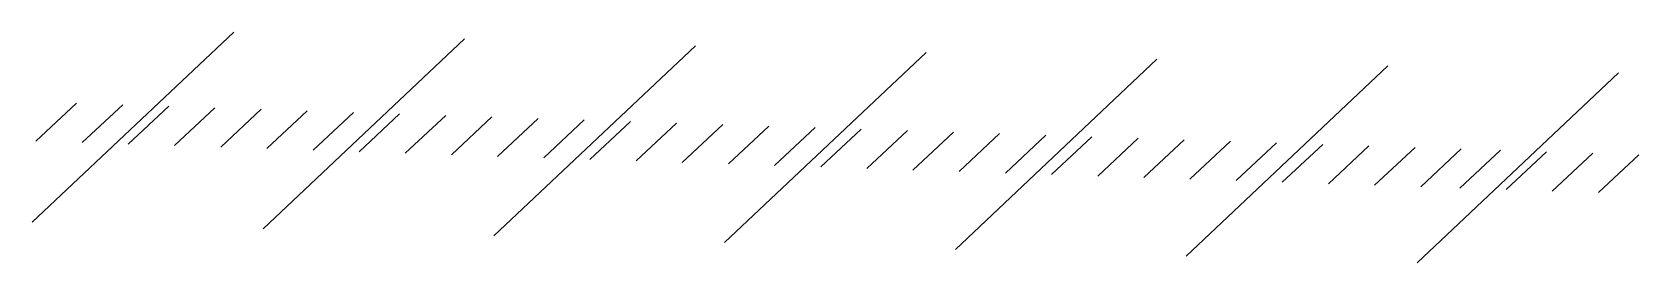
# Model space of a CAD drawing. Extents: x 2536931 to 2538613, y 7112513 to 7131087.
# Drawn here: x 2538181.5 to 2538304.5, y 7127163 to 7127180.7 of the extents above; entities that cross this region are included whole.
import ezdxf

# ---------------------------------------------------------------- set-up
doc = ezdxf.new("R2010")
doc.units = 0
doc.header["$MEASUREMENT"] = 0
doc.layers.add('C-WATR-UGND-ABANDON-100', color=7, linetype='Continuous', lineweight=13)
doc.layers.add('C-WATR-UGND-ABANDON-20', color=7, linetype='Continuous', lineweight=13)

msp = doc.modelspace()

# ---------------------------------------------------------------- linework, layer by layer
at = {"layer": 'C-WATR-UGND-ABANDON-100', "linetype": 'Continuous'}
for p, q in [((2538196.97, 7127180.7), (2538181.54, 7127166.15)), ((2538214.64, 7127180.18), (2538199.21, 7127165.63)), ((2538232.31, 7127179.66), (2538216.88, 7127165.11)), ((2538249.98, 7127179.14), (2538234.55, 7127164.59)), ((2538267.65, 7127178.63), (2538252.22, 7127164.07)), ((2538285.32, 7127178.11), (2538269.89, 7127163.55)), ((2538302.99, 7127177.59), (2538287.56, 7127163.03))]:
    msp.add_line(p, q, dxfattribs=at)
at = {"layer": 'C-WATR-UGND-ABANDON-20', "linetype": 'Continuous'}
for p, q in [((2538184.93, 7127175.26), (2538181.83, 7127172.36)), ((2538188.47, 7127175.14), (2538185.37, 7127172.24)), ((2538192, 7127175.03), (2538188.9, 7127172.13)), ((2538195.53, 7127174.91), (2538192.44, 7127172.01)), ((2538199.07, 7127174.79), (2538195.97, 7127171.89)), ((2538202.6, 7127174.68), (2538199.5, 7127171.78)), ((2538206.13, 7127174.56), (2538203.04, 7127171.66)), ((2538209.67, 7127174.44), (2538206.57, 7127171.54)), ((2538213.2, 7127174.33), (2538210.1, 7127171.43)), ((2538216.73, 7127174.21), (2538213.64, 7127171.31)), ((2538220.27, 7127174.09), (2538217.17, 7127171.19)), ((2538223.8, 7127173.98), (2538220.7, 7127171.08)), ((2538227.34, 7127173.86), (2538224.24, 7127170.96)), ((2538230.87, 7127173.74), (2538227.77, 7127170.84)), ((2538234.4, 7127173.63), (2538231.3, 7127170.73)), ((2538237.94, 7127173.51), (2538234.84, 7127170.61)), ((2538241.47, 7127173.39), (2538238.37, 7127170.49)), ((2538245, 7127173.28), (2538241.91, 7127170.38)), ((2538248.54, 7127173.16), (2538245.44, 7127170.26)), ((2538252.07, 7127173.04), (2538248.97, 7127170.14)), ((2538255.6, 7127172.93), (2538252.51, 7127170.03)), ((2538259.14, 7127172.81), (2538256.04, 7127169.91)), ((2538262.67, 7127172.69), (2538259.57, 7127169.79)), ((2538266.2, 7127172.58), (2538263.11, 7127169.68)), ((2538269.74, 7127172.46), (2538266.64, 7127169.56)), ((2538273.27, 7127172.34), (2538270.17, 7127169.44)), ((2538276.81, 7127172.23), (2538273.71, 7127169.33)), ((2538280.34, 7127172.11), (2538277.24, 7127169.21)), ((2538283.87, 7127171.99), (2538280.78, 7127169.09)), ((2538287.41, 7127171.88), (2538284.31, 7127168.98)), ((2538290.94, 7127171.76), (2538287.84, 7127168.86)), ((2538293.94, 7127171.66), (2538290.84, 7127168.76)), ((2538297.47, 7127171.54), (2538294.38, 7127168.64)), ((2538301.01, 7127171.43), (2538297.91, 7127168.53)), ((2538304.54, 7127171.31), (2538301.44, 7127168.41))]:
    msp.add_line(p, q, dxfattribs=at)

doc.saveas('drawing.dxf')
